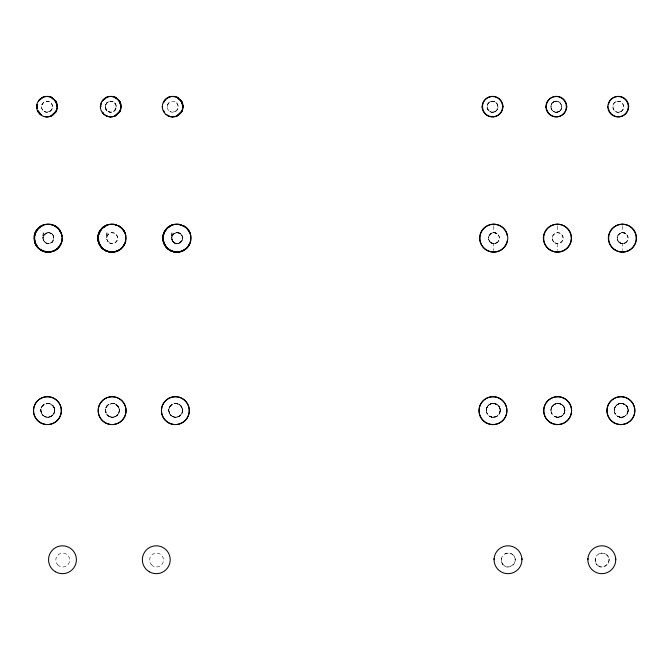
<?xml version="1.0" encoding="UTF-8"?>
<svg xmlns="http://www.w3.org/2000/svg" width="670" height="670" viewBox="0 0 670 670"><rect width="100%" height="100%" fill="white"/><g stroke="black" fill="none" stroke-linecap="round" stroke-linejoin="round"><path stroke-width="0.5" stroke-dasharray="3.35 2.51" d="M492.793 243.503L493.631 243.604L493.589 250.58M557.373 243.604L557.331 250.58M621.509 243.503L622.346 243.604L622.321 248.796M622.321 249.458L622.304 250.58M167.274 106.723L167.626 104.788L168.999 102.728M500.18 410.886L500.197 410.3A6.968 6.968 0 0 0 489.745 404.27A6.968 6.968 0 0 0 489.745 416.33A6.968 6.968 0 0 0 500.197 410.3M564.86 410.886L564.877 410.3A6.968 6.968 0 0 0 554.433 404.27A6.968 6.968 0 0 0 554.425 416.33A6.968 6.968 0 0 0 564.885 410.3M628.108 410.886L628.133 410.3A6.968 6.968 0 0 0 617.681 404.27A6.968 6.968 0 0 0 617.681 416.33A6.968 6.968 0 0 0 628.133 410.3M486.286 409.755L486.269 410.367A6.968 6.968 40.2 0 1 487.835 405.961A6.968 6.968 39.6 0 1 492.969 403.407L496.462 404.136L498.539 405.861M512.073 554.207C522.064 560.715 506.428 573.872 501.838 562.7M550.975 409.755L550.949 410.367A6.968 6.968 40.2 0 1 552.524 405.961A6.968 6.968 39.6 0 1 557.649 403.407L557.85 403.407A6.96 6.96 39.2 0 1 564.877 410.417A6.968 6.968 38.5 0 1 564.802 411.397L564.86 410.819M614.222 409.755L614.206 410.367A6.968 6.968 40.2 0 1 615.772 405.961A6.968 6.968 39.6 0 1 620.906 403.407L623.728 403.859L625.52 404.931M605.881 554.207C615.872 560.715 600.236 573.872 595.647 562.7M54.58 411.397L54.58 409.244M119.268 411.397L119.26 409.244M182.516 411.397L182.516 409.244M43.165 232.817L42.763 238.152L42.98 237.046M40.811 409.211L41.331 413.197M54.58 411.33L54.58 409.311M106.898 232.817L106.505 238.152L106.723 237.046M105.5 409.211L106.011 413.197M119.268 411.33L119.26 409.311M171.88 232.817L171.478 238.152L171.696 237.046M168.748 409.211L169.267 413.197M182.516 411.33L181.88 407.234M43.316 232.817L42.905 238.152L43.575 240.555M107.058 232.817L106.647 238.152L106.865 237.046M172.039 232.817L171.62 238.152L171.838 237.046L172.291 240.555M40.811 409.278L41.331 413.13M105.5 409.278L106.011 413.13M500.18 410.819L500.121 411.397A6.968 6.968 38.5 0 0 500.197 410.367L500.172 409.772M628.108 410.819L628.058 411.397A6.968 6.968 38.5 0 0 628.133 410.367L628.108 409.772M486.286 409.822L486.353 409.211M550.975 409.822L551.033 409.211M614.222 409.822L614.289 409.211M552.315 237.59L552.398 237.046M169.418 407.159L168.664 410.333L169.267 413.13M500.121 411.33C499.644 416.715 492.182 419.353 488.464 415.383M564.701 411.95L564.802 411.33M627.949 411.95L628.058 411.33M486.353 409.278L487.4 406.522L486.387 409.069L486.604 408.156M551.033 409.278L552.088 406.522L551.067 409.069L551.293 408.156M614.289 409.278L615.336 406.522L614.315 409.069L614.541 408.156M105.224 106.765L105.743 104.453M501.587 558.085L501.646 562.189M595.395 558.085L595.454 562.189M499.862 412.502L500.08 411.606L499.058 414.144L500.013 411.882M564.701 411.882L563.839 414.035M627.949 411.882L627.087 414.035M168.999 408.156L171.286 404.856M46.59 233.018L44.538 234.282L42.939 238.152L44.538 242.012L46.59 243.277M175.305 233.018L173.262 234.282L171.662 238.152L173.262 242.012L175.305 243.277M41.481 407.159L41.071 408.156L41.481 407.218M106.162 407.159L105.751 408.156L106.162 407.218M486.788 407.653L487.015 407.159M551.477 407.653L551.703 407.159M614.725 407.653L614.951 407.159M486.788 407.712L487.584 406.221M551.477 407.712L552.273 406.221M614.725 407.712L616.819 404.923M499.669 412.963L498.84 414.437M116.036 108.456L115.223 110.014M51.456 110.014L52.268 108.456M177.165 110.014L177.977 108.456M106.89 102.862C111.304 100.173 105.693 102.971 105.667 104.721L106.957 102.77M43.349 404.856L41.222 407.77L40.728 410.333L42.302 414.713L45.242 416.891L42.302 414.772M108.038 404.856L105.902 407.77L105.416 410.333L106.991 414.713L109.93 416.891L106.991 414.772M171.286 404.923L169.15 407.77L168.664 410.333L170.239 414.713L173.178 416.891L170.239 414.772M43.575 235.74L46.448 233.018M172.291 235.74C173.982 231.761 180.054 231.812 181.989 235.539M563.839 413.968L562.264 415.743M627.087 413.968L626.417 414.872M44.337 234.584C46.674 231.678 51.506 232.331 53.273 235.539M173.053 234.584C182.24 226.703 186.235 244.148 177.19 243.612M41.975 104.453L43.19 102.77M167.684 104.453L168.882 102.845M42.051 406.221L43.349 404.923M42.771 405.409L42.051 406.288L42.771 405.409L47.696 403.373L49.036 403.466L51.506 404.471L53.407 406.313M487.584 406.288L488.338 405.417M552.273 406.288L553.571 404.923M490.097 101.832C484.042 104.311 488.782 115.902 495.54 111.362L493.681 112.133L494.133 111.999M554.333 101.622C547.373 104.093 552.641 115.86 559.308 111.362L557.825 112.032L558.328 111.857M615.805 101.832C609.75 104.311 614.49 115.902 621.249 111.362L619.39 112.133L619.842 111.999M53.273 240.765L52.042 242.28L48.475 243.612M181.989 240.765L178.932 243.277M118.088 406.313L116.186 404.538L113.724 403.466L112.376 403.373L107.451 405.409L106.731 406.288L108.038 404.923M169.987 406.288L170.708 405.409L175.632 403.373L179.434 404.471L181.336 406.313M107.451 405.409L106.991 405.961A6.968 6.968 40.1 0 1 112.116 403.407L114.939 403.859L118.088 406.38M170.708 405.409L170.239 405.961A6.968 6.968 40.1 0 1 175.364 403.407L179.434 404.538L182.273 408.214M114.704 110.609L116.262 106.748C116.279 110.634 111.907 113.381 108.398 111.748M488.338 405.35L488.891 404.923M553.018 405.35L556.192 403.558L559.257 403.533M616.274 405.35L619.448 403.558L622.43 403.491L624.976 404.538L624.398 404.136M491.989 233.018L490.08 234.282L491.931 233.068L494.016 232.683M620.847 233.018L618.795 234.282C619.005 232.942 624.624 232.431 621.509 232.791M625.52 415.743L626.031 415.358M497.031 416.204L497.584 415.802M560.514 416.832L557.85 417.335L562.264 415.802M616.4 415.383C618.77 417.787 622.907 417.921 625.52 415.802M488.891 404.856L489.485 404.496M50.819 110.726L46.95 112.267L44.63 111.748M176.528 110.726L172.659 112.267L170.339 111.748M559.885 416.983L561.728 416.162M620.345 417.217L622.43 417.184L624.976 416.162M495.205 111.547C501.252 108.507 496.11 98.783 490.465 101.664M620.914 111.547C626.735 108.615 622.254 98.875 616.174 101.664M490.808 403.776L489.418 404.504L492.232 403.407L496.462 404.203M556.192 403.616L554.107 404.504L555.489 403.776M489.485 404.429L492.232 403.474L495.222 403.692M554.174 404.429L554.81 404.069M617.422 404.429L619.448 403.616M497.04 416.162L495.197 416.983M496.445 416.547L492.408 417.217M561.133 416.547L557.097 417.217M623.762 416.765L624.381 416.547M490.038 101.865A5.494 5.494 0 0 1 498.086 106.949A5.494 5.494 0 0 1 489.653 111.371A5.494 5.494 0 0 1 490.038 101.865L490.566 101.622M615.705 101.874L616.274 101.622M504.987 553.906L508.245 553.077L511.486 553.864M598.796 553.906L602.054 553.077L605.295 553.864M496.788 242.85L494.937 243.52L497.802 242.012L495.758 243.277M625.504 242.85L623.653 243.52L626.525 242.012L624.474 243.277M491.353 233.302L492.132 233.018M620.068 233.302L620.646 233.068M495.825 416.832L493.195 417.268M623.134 416.983L623.762 416.832M554.232 101.664C561.276 98.289 565.086 111.538 556.854 112.233L557.901 111.999M50.217 243.277C54.923 241.87 54.94 234.391 50.217 233.018M623.134 417.05L621.165 417.335M46.398 233.068C58.558 230.112 53.248 249.935 44.195 241.711M172.91 241.711C178.622 248.319 187.541 236.175 178.932 233.018M41.222 412.896C43.047 417.854 50.292 418.75 53.299 414.496L50.258 416.807L47.428 417.326L50.258 416.807L52.62 415.258L54.329 412.502L53.893 413.541L54.655 410.333L53.943 407.234M169.15 412.896C170.984 417.854 178.228 418.75 181.235 414.496L178.195 416.807L175.364 417.326L178.195 416.807L180.557 415.258L182.257 412.502L181.83 413.541C184.208 408.993 180.464 403.181 175.364 403.34M45.97 403.616L50.258 403.859L53.407 406.38M110.659 403.616C114.126 402.687 117.836 404.881 119.026 408.214M173.907 403.616L175.632 403.373A6.968 6.96 39.3 0 1 182.592 410.367A6.968 6.96 39.3 0 1 175.632 417.326L173.069 416.807M492.793 232.791L493.832 232.691M558.579 417.234L556 417.067L553.152 415.383M556.912 403.407L560.539 403.918L563.227 405.861M620.169 403.407L623.159 403.633M620.939 403.34L621.165 403.407A6.96 6.96 39.2 0 1 628.133 410.417M557.817 403.407L561.728 404.471L558.596 403.373M54.337 408.214C53.273 405.325 50.493 403.399 47.428 403.34A6.968 6.968 40.1 0 0 42.302 405.961M47.696 403.407L47.696 403.373A6.968 6.96 39.3 0 1 54.655 410.367A6.968 6.96 39.3 0 1 47.696 417.326L45.133 416.807M112.376 403.407L112.376 403.373A6.968 6.96 39.3 0 1 119.344 410.367L118.858 412.896L118.582 413.541L119.009 412.502L117.3 415.258L114.939 416.807L112.116 417.326L114.939 416.807L117.987 414.496C114.88 418.733 107.786 417.862 105.902 412.896M493.162 403.407L493.128 403.407A6.96 6.96 39.2 0 1 500.197 410.417M622.346 243.604L620.068 242.992M493.983 243.612L491.353 242.992M621.165 403.34L624.976 404.504M619.792 417.134L620.345 417.284L617.355 416.162L619.792 417.192L619.247 417M556.544 417.134L557.097 417.284L554.107 416.162L556.544 417.192L556 417M491.855 417.134L492.408 417.284L489.418 416.162L491.855 417.192L490.783 416.824M173.053 241.711L175.113 243.227L177.123 243.612M44.337 241.711L46.398 243.227L48.407 243.612M109.813 416.807L112.376 417.301A6.968 6.96 39.3 0 0 119.344 410.367L118.632 407.234M493.907 403.373L497.04 404.504L496.462 404.136M624.474 233.018L625.504 233.445M620.847 243.277L618.795 242.012L620.705 243.277M495.758 233.018L496.788 233.445M492.132 243.277L490.08 242.012L491.989 243.277M617.882 416.505L618.72 416.891M554.634 416.505L555.464 416.891M561.15 404.136L561.728 404.504M625.52 404.864L626.475 405.861M562.272 404.864L562.775 405.317M497.584 404.864L498.095 405.317M176.528 102.728L177.902 104.788L178.254 106.723M105.374 108.038L106.957 110.768M114.486 102.77L115.877 104.721L114.654 102.862M626.475 405.794L626.877 406.38M563.227 405.794L563.629 406.38M498.539 405.794L498.941 406.38M106.89 110.634L105.282 106.748L105.927 109.445M626.877 406.313L627.413 407.293M563.629 406.313L563.914 406.832M498.941 406.313L499.234 406.832M564.701 408.792L563.746 406.522L564.802 409.311M500.013 408.792L499.058 406.522L500.113 409.311M627.162 406.765L628.05 409.311M563.914 406.765L564.165 407.293M499.234 406.765L499.485 407.293M118.632 407.293L119.026 408.281M53.943 407.293L54.337 408.281M564.165 407.234L564.768 409.069L564.559 408.214M499.485 407.234L500.08 409.069L499.879 408.214M614.482 412.318L615.336 414.144L614.281 411.347M551.234 412.318L552.088 414.144L551.033 411.347M486.546 412.318L487.4 414.144L486.345 411.347M627.949 408.792L626.994 406.522L628.016 409.069L627.807 408.214M628.05 409.244L628.108 409.839M564.802 409.244L564.86 409.839M500.113 409.244L500.172 409.839M614.222 410.827L614.281 411.413M550.975 410.827L551.033 411.413M486.286 410.827L486.345 411.413M608.971 559.014L609.047 560.045M515.163 559.014L515.238 560.045M614.206 410.3L614.222 410.894M564.86 409.772L564.877 410.367M550.949 410.3L550.975 410.894M486.269 410.3L486.286 410.894M622.313 226.242L622.346 232.691M557.331 226.242L557.373 232.691M493.597 226.242L493.631 232.691M41.565 106.614L41.565 106.723A5.494 5.494 0 0 0 47.059 112.217A5.494 5.494 0 0 0 52.553 106.723L52.193 104.788L50.819 102.728A5.494 5.494 0 0 0 43.29 102.728L41.917 104.788L41.565 106.614M105.332 106.614L105.332 106.723A5.494 5.494 0 0 0 110.818 112.217A5.494 5.494 0 0 0 116.312 106.723L115.96 104.788L114.587 102.728A5.494 5.494 0 0 0 107.058 102.728L105.684 104.788L105.332 106.614M488.665 237.046L488.48 238.152L488.665 237.046M617.38 237.046L617.196 238.152L617.38 237.046M43.123 237.046L42.939 238.152L43.123 237.046M564.768 411.606L563.746 414.144L564.768 411.606M628.016 411.606L626.994 414.144L628.016 411.606M553.788 101.865L553.303 102.15L553.788 101.865A5.494 5.494 0 0 1 561.845 106.949A5.494 5.494 0 0 1 553.42 111.371A5.494 5.494 0 0 1 553.805 101.865M559.316 111.346L558.83 111.63L559.308 111.362M624.616 233.018L623.653 232.775L626.525 234.282L624.616 233.018M495.901 233.018L494.937 232.775L497.802 234.282L495.951 233.068M151.412 564.76A6.968 6.96 0 0 0 163.195 562.13A6.968 6.96 0 0 0 155.03 553.253A6.968 6.96 0 0 0 151.412 564.76M57.603 564.76A6.968 6.96 0 0 0 69.379 562.13A6.968 6.96 0 0 0 61.221 553.253A6.968 6.96 0 0 0 57.603 564.76M44.203 416.33A6.968 6.96 0 0 0 54.664 410.3A6.968 6.96 0 0 0 44.212 404.27A6.968 6.96 0 0 0 44.203 416.33M108.892 416.33A6.968 6.96 0 0 0 119.344 410.3A6.968 6.96 0 0 0 108.9 404.27A6.968 6.96 0 0 0 108.892 416.33M172.14 416.33A6.968 6.96 0 0 0 182.592 410.3A6.968 6.96 0 0 0 172.148 404.27A6.968 6.96 0 0 0 172.14 416.33M109.344 242.875A5.46 5.46 0 0 0 117.535 238.152A5.46 5.46 0 0 0 109.344 233.42A5.46 5.46 0 0 0 109.344 242.875M109.486 242.875A5.46 5.46 0 0 0 117.677 238.152A5.46 5.46 0 0 0 109.486 233.42A5.46 5.46 0 0 0 109.486 242.875M174.317 242.875A5.46 5.46 0 0 0 182.516 238.152A5.46 5.46 0 0 0 174.317 233.42A5.46 5.46 0 0 0 174.317 242.875M174.46 242.875A5.46 5.46 0 0 0 182.659 238.152A5.46 5.46 0 0 0 174.46 233.42A5.46 5.46 0 0 0 174.46 242.875M45.744 242.875A5.46 5.46 0 0 0 53.943 238.152A5.46 5.46 0 0 0 45.744 233.42A5.46 5.46 0 0 0 45.744 242.875M169.912 111.53A5.494 5.494 0 0 0 178.153 106.765A5.494 5.494 0 0 0 169.912 102.008A5.494 5.494 0 0 0 169.912 111.53M107.97 111.53A5.494 5.494 0 0 0 116.212 106.765A5.494 5.494 0 0 0 107.97 102.008A5.494 5.494 0 0 0 107.97 111.53M44.203 111.53A5.494 5.494 0 0 0 52.453 106.765A5.494 5.494 0 0 0 44.203 102.008A5.494 5.494 0 0 0 44.203 111.53M598.159 565.79A6.96 6.96 0 0 0 609.03 560.572A6.96 6.96 0 0 0 599.072 553.772A6.96 6.96 0 0 0 598.159 565.79M502.642 564.123A6.96 6.96 0 0 0 513.982 564.031A6.96 6.96 0 0 0 512.877 554.819A6.96 6.96 0 0 0 503.589 554.894A6.96 6.96 0 0 0 502.634 564.123M554.877 242.875A5.46 5.46 0 0 0 563.076 238.152A5.46 5.46 0 0 0 554.877 233.42A5.46 5.46 0 0 0 554.877 242.875M554.735 242.699A5.46 5.46 0 0 0 563.202 238.487A5.46 5.46 0 0 0 555.321 233.252A5.46 5.46 0 0 0 554.735 242.699M619.859 242.875A5.46 5.46 0 0 0 628.05 238.152A5.46 5.46 0 0 0 619.859 233.42A5.46 5.46 0 0 0 619.859 242.875M619.708 242.699A5.46 5.46 0 0 0 628.184 238.487A5.46 5.46 0 0 0 620.303 233.252A5.46 5.46 0 0 0 619.708 242.699M491.144 242.875A5.46 5.46 0 0 0 499.334 238.152A5.46 5.46 0 0 0 491.144 233.42A5.46 5.46 0 0 0 491.144 242.875M490.993 242.699A5.46 5.46 0 0 0 499.468 238.487A5.46 5.46 0 0 0 491.587 233.252A5.46 5.46 0 0 0 490.993 242.699M615.454 111.53A5.494 5.494 0 0 0 623.695 106.765A5.494 5.494 0 0 0 615.454 102.008A5.494 5.494 0 0 0 615.454 111.53M553.512 111.53A5.494 5.494 0 0 0 561.753 106.765A5.494 5.494 0 0 0 553.512 102.008A5.494 5.494 0 0 0 553.512 111.53M489.745 111.53A5.494 5.494 0 0 0 497.986 106.765A5.494 5.494 0 0 0 489.745 102.008A5.494 5.494 0 0 0 489.745 111.53"/><path stroke-width="1" d="M494.083 559.735L494.133 558.512M587.892 559.735L587.942 558.512M162.308 106.538L162.316 107.233M36.599 106.538L36.607 107.233M100.366 106.538L100.374 107.233M482.132 106.538L482.149 107.233M545.899 106.538L545.916 107.233M607.841 106.538L607.857 107.233M100.726 106.773L100.726 106.346M482.501 106.346L482.501 106.773M546.268 106.346L546.268 106.773M57.394 107.074L57.394 106.036M121.161 107.074L121.161 106.036M183.103 107.074L183.103 106.036M106.421 225.279L102.971 227.331L100.173 230.413L100.936 229.366C95.785 235.388 97.301 245.496 104.017 249.726L102.971 248.964L106.421 251.016L109.218 251.845A13.928 13.928 0 0 0 124.419 243.939M97.879 236.895L97.879 239.399M189.401 243.939A13.928 13.928 0 0 1 174.2 251.845L171.403 251.016L167.952 248.964L168.991 249.726C162.274 245.496 160.758 235.388 165.917 229.366L165.147 230.413L167.952 227.331L171.403 225.279L167.952 227.331M34.941 234.266C32.361 242.264 38.567 251.359 46.908 252.004C32.914 251.351 29.773 229.642 43.19 225.195A13.928 13.928 0 0 1 48.315 224.216L52.235 224.785L49.731 224.291C66.288 225.555 65.878 250.848 49.731 252.004C56.615 251.392 62.369 245.078 62.243 238.152M502.935 107.074A10.226 10.226 0 0 0 488.062 97.468A10.226 10.226 0 0 0 487.174 115.148A10.226 10.226 0 0 0 502.935 107.074L502.935 106.036M566.703 107.074A10.226 10.226 0 0 0 551.829 97.468A10.226 10.226 0 0 0 550.941 115.148A10.226 10.226 0 0 0 566.703 107.074L566.703 106.036M628.644 107.074L628.644 106.036M43.19 225.195L39.237 227.331L36.431 230.413L37.202 229.366C32.059 235.388 33.559 245.496 40.275 249.726L39.237 248.964L42.687 251.016L45.476 251.845A13.928 13.928 0 0 0 60.685 243.939M98.055 235.614L98.364 241.979M162.86 239.399L163.036 235.614M34.321 235.614L34.622 241.979M125.717 240.865C126.965 234.961 123.866 228.503 118.473 225.79C130.675 231.292 126.73 251.367 113.465 252.004C119.386 251.443 124.603 246.719 125.717 240.865L125.432 242.029M190.699 240.865C191.947 234.961 188.848 228.503 183.454 225.79C195.732 231.309 191.654 251.359 178.446 252.004C184.367 251.443 189.585 246.719 190.699 240.865L190.406 242.029M34.446 236.837L35.451 232.817L37.512 229.358M100.718 106.564L101.446 102.803M98.683 234.266C96.086 242.247 102.292 251.401 110.642 252.004C96.438 251.384 93.7 229.559 106.932 225.195A13.928 13.928 0 0 1 112.058 224.216L115.969 224.785L113.465 224.291C118.389 225.053 123.037 228.076 124.921 232.817M163.656 234.266C161.068 242.247 167.274 251.401 175.624 252.004C162.249 251.292 158.648 231.678 170.331 225.773A13.928 13.928 0 0 1 189.401 232.364M34.622 234.316L34.354 235.43L35.644 231.753M98.364 234.316L98.088 235.43L99.378 231.753M163.338 234.316L163.07 235.43L164.359 231.753M61.69 242.029L61.975 240.865M101.254 229.358L98.398 235.43L98.683 242.029M186.88 228.303L184.769 226.569L178.446 224.291L180.95 224.785L177.031 224.216A13.928 13.928 0 0 0 171.905 225.195C165.364 227.641 161.621 235.363 163.656 242.029M163.388 102.803L165.658 99.328L168.974 97.108M35.142 232.817L36.356 230.522M98.884 232.817L100.098 230.522M163.865 232.817L165.071 230.522M55.744 112.158L56.632 110.475L51.096 116.019L55.744 112.158A10.226 10.226 0 0 0 55.744 100.969L51.096 97.108L53.173 99.185M119.511 112.158L120.399 110.475L114.863 116.019L119.511 112.158A10.226 10.226 0 0 0 119.511 100.969L114.863 97.108L116.245 98.498M181.453 112.158L182.34 110.475L176.805 116.019L181.453 112.158A10.226 10.226 0 0 0 181.453 100.969L176.805 97.108L182.34 102.652L181.453 100.969M35.451 232.817L39.522 227.348M61.188 243.478L59.119 246.945M163.438 102.652L165.666 99.336M99.185 232.817L102.209 228.303L106.932 225.195M124.921 243.478L122.853 246.945M164.167 232.817L167.182 228.303L171.704 225.279M189.903 243.478L187.835 246.945M39.949 99.328L38.634 100.952L43.265 97.108M103.716 99.328L102.401 100.952L107.032 97.108M186.88 248.001L182.156 251.099M38.165 228.303L41.615 225.773A13.928 13.928 0 0 1 60.685 232.364M38.466 228.303L41.892 225.79M101.907 228.303L104.017 226.569M102.209 228.303L106.723 225.279M166.88 228.303L168.991 226.569M39.237 227.331L42.989 225.279M57.109 248.955L53.441 251.099M120.843 248.955L117.183 251.099M102.971 227.331L105.358 225.773A13.928 13.928 0 0 1 124.419 232.364M40.275 226.569L42.687 225.279M170.615 225.79L171.905 225.195M53.65 251.016L48.315 252.079L41.615 250.521L42.888 251.099M117.384 251.016L112.058 252.079L106.723 251.016M182.366 251.016L177.031 252.079L171.704 251.016M172.893 116.798L170.984 116.605A10.226 10.226 0 0 0 178.513 115.106M110.952 116.798L109.042 116.605A10.226 10.226 0 0 0 116.572 115.106M47.185 116.798L45.275 116.605A10.226 10.226 0 0 0 52.804 115.106M174.2 251.845L170.331 250.521L171.604 251.099M109.218 251.845L105.358 250.521L106.622 251.099M45.476 251.845L42.687 251.016M171.403 251.016L174.016 251.811M106.421 251.016L109.034 251.811M171.905 251.099L168.237 248.955M106.932 251.099L103.264 248.955M43.19 251.099L39.522 248.955M169.133 116.069L167.282 115.106L168.982 116.019M107.192 116.069L105.341 115.106L107.032 116.019M39.949 113.799L41.574 115.106L37.738 110.475L39.949 113.799L38.634 112.175M119.017 101.262L120.399 102.652L119.511 100.969M54.555 100.575L56.632 102.652L55.744 100.969M166.88 248.001L163.865 243.478L162.802 238.152M102.209 248.001L99.185 243.478M101.907 248.001L99.378 244.542L98.088 240.865M38.165 248.001L35.644 244.542L34.354 240.865M187.835 229.358L189.903 232.817M166.227 246.945L164.167 243.478M165.917 246.928L163.865 243.478M100.936 246.928L98.884 243.478M37.512 246.945L35.451 243.478M37.202 246.928L35.142 243.478M164.552 112.141L163.388 110.324M61.188 232.817L58.164 228.303L54.739 225.79L59.119 229.358L61.975 235.43M190.406 234.266L190.699 235.43M125.432 234.266L125.717 235.43M34.941 242.029L34.388 238.152M163.07 240.865L163.338 241.979M61.69 234.266L62.184 236.837M622.271 224.216L622.296 224.885M557.289 224.216L557.314 224.885M493.556 224.216L493.581 224.885M615.697 558.512L615.747 559.735A13.928 13.928 0 0 1 594.851 571.803A13.928 13.928 0 0 1 594.851 547.675A13.928 13.928 0 0 1 615.747 559.735M521.888 558.512L521.938 559.735A13.928 13.928 0 0 1 501.043 571.803A13.928 13.928 0 0 1 501.043 547.675A13.928 13.928 0 0 1 521.938 559.735M45.443 424.37A13.928 13.928 0 0 1 35.711 403.055A13.928 13.928 0 0 1 59.144 403.055A13.928 13.928 0 0 1 49.413 424.37M110.131 424.37A13.928 13.928 0 0 1 100.4 403.055A13.928 13.928 0 0 1 123.833 403.055A13.928 13.928 0 0 1 114.093 424.37M173.379 424.37A13.928 13.928 0 0 1 163.648 403.055A13.928 13.928 0 0 1 187.081 403.055A13.928 13.928 0 0 1 177.349 424.37M167.282 98.021A10.226 10.226 0 0 1 178.513 98.021M105.341 98.021A10.226 10.226 0 0 1 116.572 98.021M41.574 98.021A10.226 10.226 0 0 1 52.804 98.021M507.249 240.681A13.928 13.928 0 0 1 485.867 249.768A13.928 13.928 0 0 1 485.867 226.535A13.928 13.928 0 0 1 507.249 235.622M608.368 104.771A10.226 10.226 0 0 1 624.122 98.071A10.226 10.226 0 0 1 623.929 115.181A10.226 10.226 0 0 1 608.327 108.13M36.959 106.346L37.16 108.582L37.16 104.545L36.959 106.346M103.724 113.791L102.401 112.175L103.716 113.799M182.583 104.796L181.997 102.837L182.768 106.714L182.583 104.796M120.642 104.796L120.047 102.837L120.826 106.714L120.642 104.796M56.875 104.796L56.288 102.837L57.059 106.714A10.226 10.226 0 0 1 41.707 115.575A10.226 10.226 0 0 1 41.707 97.854A10.226 10.226 0 0 1 57.059 106.714L56.875 104.796M149.318 571.803A13.928 13.928 0 0 0 170.214 559.735A13.928 13.928 0 0 0 149.318 547.675A13.928 13.928 0 0 0 149.318 571.803M55.51 571.803A13.928 13.928 0 0 0 76.405 559.735A13.928 13.928 0 0 0 55.51 547.675A13.928 13.928 0 0 0 55.51 571.803M40.468 422.753A13.928 13.928 0 0 0 61.355 410.693A13.928 13.928 0 0 0 40.468 398.633A13.928 13.928 0 0 0 40.468 422.753M105.148 422.753A13.928 13.928 0 0 0 126.044 410.693A13.928 13.928 0 0 0 105.148 398.633A13.928 13.928 0 0 0 105.148 422.753M168.396 422.753A13.928 13.928 0 0 0 189.292 410.693A13.928 13.928 0 0 0 168.396 398.633A13.928 13.928 0 0 0 168.396 422.753M165.85 114.453A10.226 10.226 0 0 0 182.583 108.632A10.226 10.226 0 0 0 169.167 97.049A10.226 10.226 0 0 0 165.85 114.453M103.909 114.453A10.226 10.226 0 0 0 120.642 108.632A10.226 10.226 0 0 0 107.225 97.049A10.226 10.226 0 0 0 103.909 114.453M486.001 422.653A13.928 13.928 0 0 0 506.897 410.584A13.928 13.928 0 0 0 486.001 398.524A13.928 13.928 0 0 0 486.001 422.653M486.001 422.753A13.928 13.928 0 0 0 506.897 410.693A13.928 13.928 0 0 0 486.001 398.633A13.928 13.928 0 0 0 486.001 422.753M550.69 422.653A13.928 13.928 0 0 0 571.577 410.584A13.928 13.928 0 0 0 550.69 398.524A13.928 13.928 0 0 0 550.69 422.653M550.69 422.753A13.928 13.928 0 0 0 571.577 410.693A13.928 13.928 0 0 0 550.69 398.633A13.928 13.928 0 0 0 550.69 422.753M613.938 422.653A13.928 13.928 0 0 0 634.833 410.584A13.928 13.928 0 0 0 613.938 398.524A13.928 13.928 0 0 0 613.938 422.653M613.938 422.753A13.928 13.928 0 0 0 634.833 410.693A13.928 13.928 0 0 0 613.938 398.633A13.928 13.928 0 0 0 613.938 422.753M548.253 248.746A13.928 13.928 0 0 0 570.991 240.681A13.928 13.928 0 0 0 552.633 225.02A13.928 13.928 0 0 0 548.253 248.746M550.346 250.044A13.928 13.928 0 0 0 571.518 238.478A13.928 13.928 0 0 0 550.916 225.924A13.928 13.928 0 0 0 550.346 250.044M613.226 248.746A13.928 13.928 0 0 0 635.964 240.681A13.928 13.928 0 0 0 617.614 225.02A13.928 13.928 0 0 0 613.226 248.746M615.32 250.044A13.928 13.928 0 0 0 636.492 238.478A13.928 13.928 0 0 0 615.889 225.924A13.928 13.928 0 0 0 615.32 250.044M486.604 250.044A13.928 13.928 0 0 0 507.776 238.478A13.928 13.928 0 0 0 487.174 225.924A13.928 13.928 0 0 0 486.604 250.044M612.548 115.324A10.226 10.226 0 0 0 628.293 107.2A10.226 10.226 0 0 0 613.385 97.619A10.226 10.226 0 0 0 612.548 115.324M550.606 115.324A10.226 10.226 0 0 0 566.351 107.2A10.226 10.226 0 0 0 551.435 97.619A10.226 10.226 0 0 0 550.606 115.324M486.839 115.324A10.226 10.226 0 0 0 502.584 107.2A10.226 10.226 0 0 0 487.676 97.619A10.226 10.226 0 0 0 486.839 115.324"/></g></svg>
